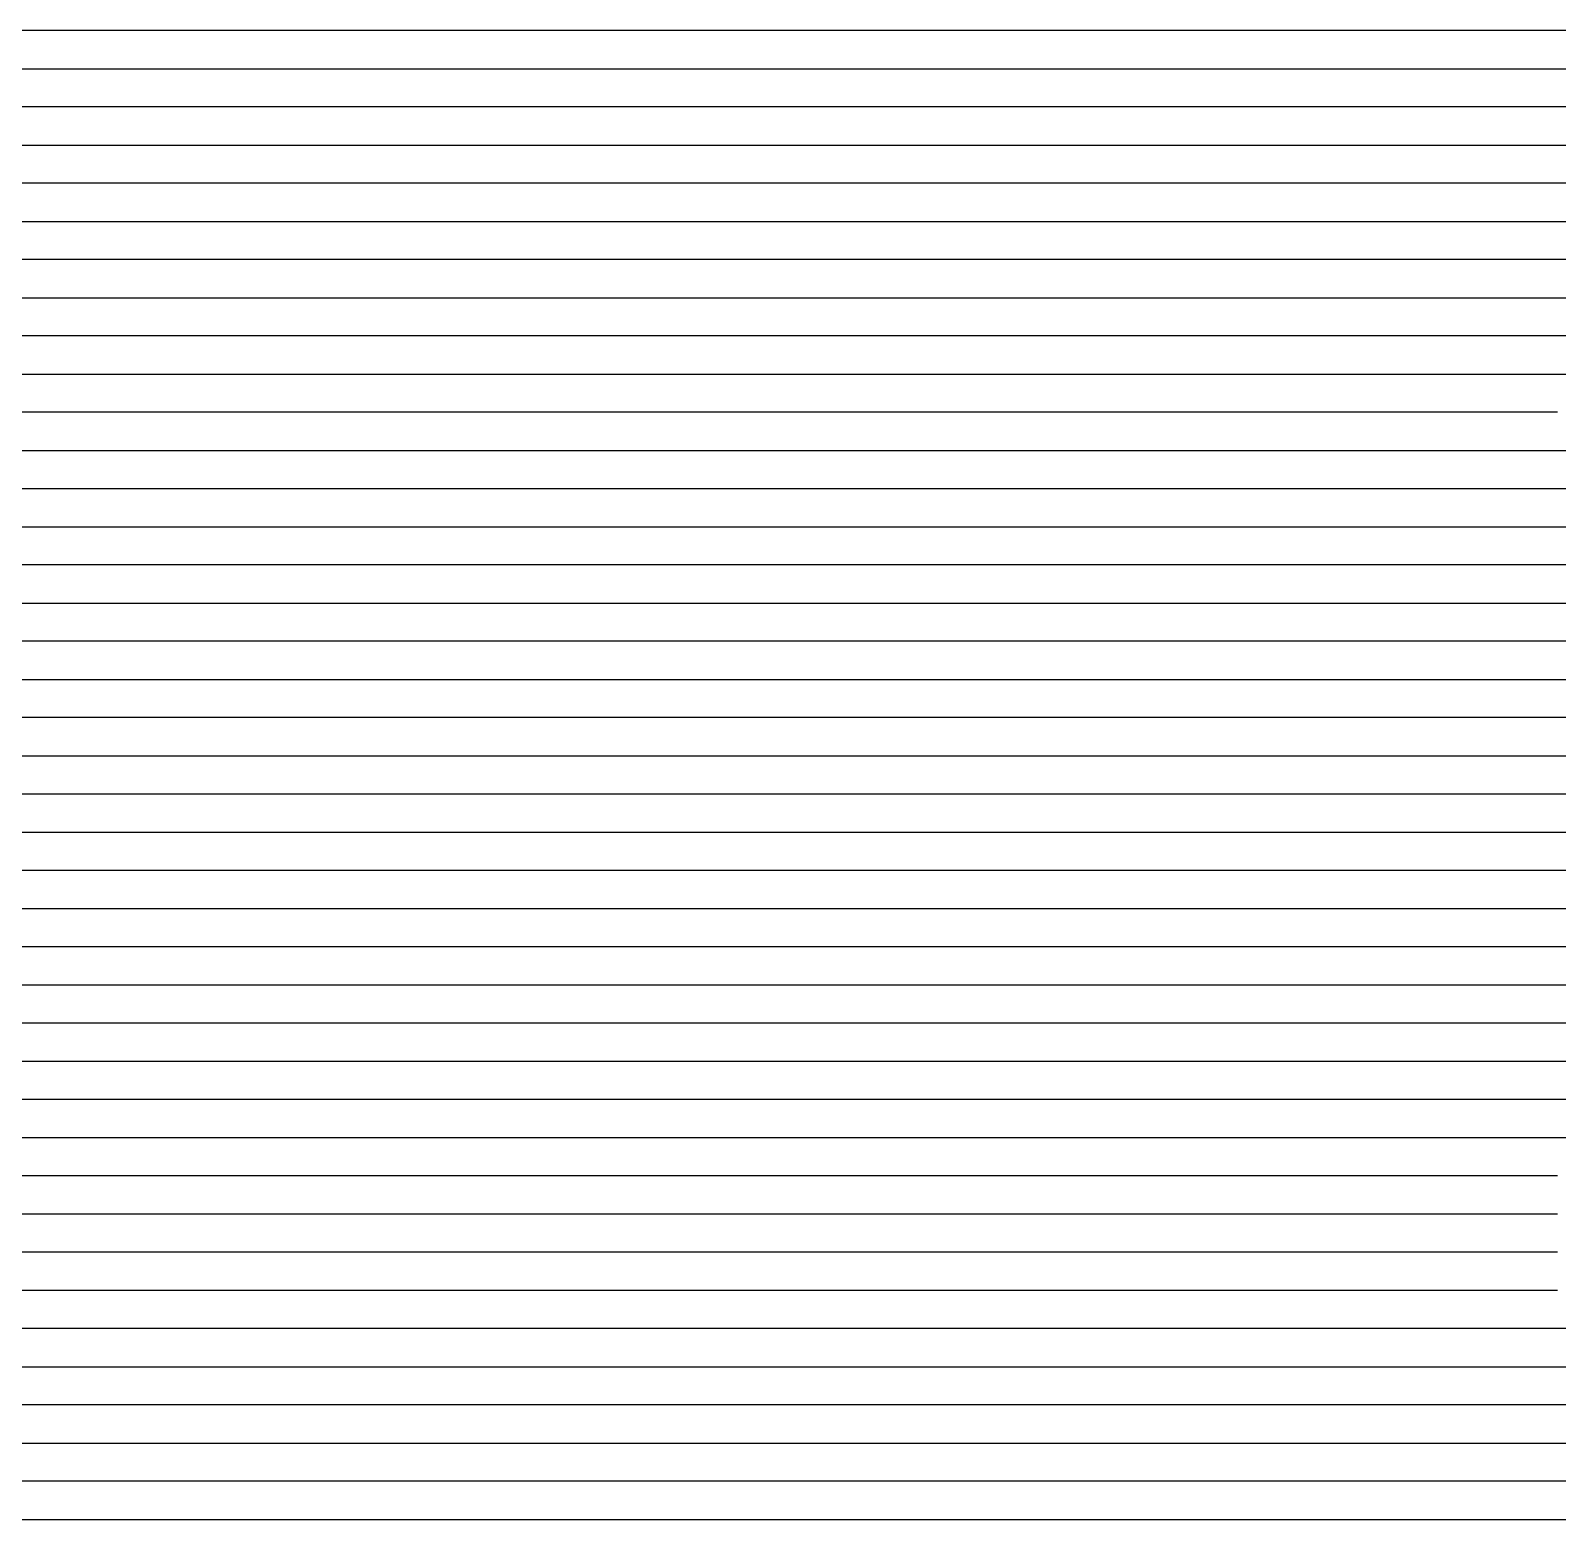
# Model space of a CAD drawing. Extents: x 0 to 80, y 0 to 80.
# Drawn here: x 40 to 60, y 0 to 19.5 of the extents above; entities that cross this region are included whole.
import ezdxf

# ---------------------------------------------------------------- set-up
doc = ezdxf.new("R2010")
doc.units = 0
doc.layers.add('FEED', color=7, linetype='CONTINUOUS')

msp = doc.modelspace()

# ---------------------------------------------------------------- linework, layer by layer
at = {"layer": 'FEED'}
for points in [[(61.279, 19.5, -5.16), (59.36, 19.5, -5.16), (59.04, 19.5, -5.208), (58.72, 19.5, -5.272), (58.24, 19.5, -5.08), (57.92, 19.5, -4.984), (57.76, 19.5, -4.952), (56.96, 19.5, -4.936), (56.32, 19.5, -4.936), (56, 19.5, -4.968), (55.68, 19.5, -5.048), (55.2, 19.5, -5.256), (54.72, 19.5, -5.032), (53.92, 19.5, -4.824), (53.44, 19.5, -4.792), (52.32, 19.5, -4.792), (52, 19.5, -4.824), (51.52, 19.5, -4.92), (51.2, 19.5, -5), (50.72, 19.5, -5.192), (50.24, 19.5, -5.496), (49.76, 19.5, -5.864), (49.6, 19.5, -5.928), (49.12, 19.5, -5.928), (48.48, 19.5, -6.024), (48.32, 19.5, -6.056), (48, 19.5, -6.2), (47.52, 19.5, -6.568), (47.36, 19.5, -6.744), (47.2, 19.5, -7.064), (47.04, 19.5, -7.704), (46.88, 19.5, -8.584), (46.72, 19.5, -8.712), (46.08, 19.5, -8.52), (45.76, 19.5, -8.44), (45.44, 19.5, -8.36), (44, 19.5, -8.056), (43.68, 19.5, -8.008), (43.52, 19.5, -7.976), (42.72, 19.5, -7.864), (42.24, 19.5, -7.816), (41.92, 19.5, -7.768), (41.6, 19.5, -7.752), (41.28, 19.5, -7.72), (40.48, 19.5, -7.688), (37.92, 19.5, -7.688)], [(38.72, 19, -7.752), (40, 19, -7.752), (40.32, 19, -7.768), (40.64, 19, -7.768), (41.44, 19, -7.816), (42.4, 19, -7.896), (42.72, 19, -7.944), (43.2, 19, -8.008), (43.84, 19, -8.12), (44.32, 19, -8.2), (44.96, 19, -8.328), (45.28, 19, -8.408), (45.92, 19, -8.568), (46.08, 19, -8.616), (46.4, 19, -8.696), (46.56, 19, -8.744), (46.72, 19, -8.696), (46.88, 19, -7.848), (47.04, 19, -7.208), (47.2, 19, -6.888), (47.36, 19, -6.712), (47.68, 19, -6.44), (47.84, 19, -6.328), (48, 19, -6.248), (48.32, 19, -6.152), (48.8, 19, -6.056), (49.12, 19, -6.04), (49.6, 19, -6.04), (49.76, 19, -5.944), (50.24, 19, -5.576), (50.4, 19, -5.464), (50.88, 19, -5.224), (51.52, 19, -5.032), (52, 19, -4.936), (52.32, 19, -4.92), (53.6, 19, -4.92), (53.92, 19, -4.952), (54.24, 19, -5.032), (54.88, 19, -5.272), (55.04, 19, -5.352), (55.2, 19, -5.384), (55.52, 19, -5.384), (55.84, 19, -5.352), (56.16, 19, -5.304), (57.6, 19, -5.304), (57.92, 19, -5.352), (58.24, 19, -5.416), (58.4, 19, -5.416), (58.72, 19, -5.304), (59.04, 19, -5.224), (59.36, 19, -5.192), (60.159, 19, -5.176)], [(60.959, 18.5, -5.224), (59.52, 18.5, -5.224), (59.2, 18.5, -5.256), (58.72, 18.5, -5.336), (58.24, 18.5, -5.496), (58.08, 18.5, -5.528), (57.44, 18.5, -5.448), (56.16, 18.5, -5.432), (54.88, 18.5, -5.432), (54.72, 18.5, -5.416), (54.24, 18.5, -5.208), (53.92, 18.5, -5.112), (53.6, 18.5, -5.064), (52.16, 18.5, -5.064), (51.84, 18.5, -5.096), (51.52, 18.5, -5.16), (50.88, 18.5, -5.352), (50.56, 18.5, -5.496), (50.08, 18.5, -5.8), (49.6, 18.5, -6.152), (49.12, 18.5, -6.152), (48.8, 18.5, -6.168), (48.16, 18.5, -6.28), (47.84, 18.5, -6.376), (47.68, 18.5, -6.456), (47.52, 18.5, -6.568), (47.2, 18.5, -6.872), (47.04, 18.5, -7.048), (46.88, 18.5, -7.352), (46.72, 18.5, -7.928), (46.56, 18.5, -8.76), (46.4, 18.5, -8.792), (45.44, 18.5, -8.536), (45.12, 18.5, -8.472), (44.8, 18.5, -8.392), (43.68, 18.5, -8.168), (42.56, 18.5, -8.008), (41.44, 18.5, -7.896), (41.12, 18.5, -7.88), (40.8, 18.5, -7.864), (40.64, 18.5, -7.864), (40.32, 18.5, -7.848), (38.08, 18.5, -7.848)], [(38.4, 18, -7.944), (40.32, 18, -7.944), (41.44, 18, -8.008), (42.72, 18, -8.136), (43.04, 18, -8.184), (43.36, 18, -8.232), (43.52, 18, -8.264), (43.84, 18, -8.312), (44.64, 18, -8.456), (44.96, 18, -8.536), (45.6, 18, -8.68), (45.92, 18, -8.776), (46.24, 18, -8.856), (46.4, 18, -8.904), (46.72, 18, -7.608), (46.88, 18, -7.256), (47.04, 18, -7.048), (47.36, 18, -6.712), (47.52, 18, -6.6), (47.84, 18, -6.456), (48.32, 18, -6.344), (48.96, 18, -6.28), (49.6, 18, -6.28), (50.24, 18, -5.816), (50.56, 18, -5.64), (51.04, 18, -5.448), (51.36, 18, -5.352), (52, 18, -5.24), (52.64, 18, -5.224), (53.12, 18, -5.224), (53.6, 18, -5.272), (53.92, 18, -5.336), (54.24, 18, -5.432), (54.4, 18, -5.496), (54.72, 18, -5.48), (55.04, 18, -5.448), (55.84, 18, -5.432), (56.8, 18, -5.432), (57.44, 18, -5.464), (58.08, 18, -5.576), (58.4, 18, -5.496), (58.72, 18, -5.4), (59.52, 18, -5.304), (60.799, 18, -5.304)], [(60.639, 17.5, -5.4), (59.52, 17.5, -5.4), (59.2, 17.5, -5.448), (59.04, 17.5, -5.448), (58.56, 17.5, -5.544), (58.24, 17.5, -5.64), (58.08, 17.5, -5.64), (57.92, 17.5, -5.592), (57.6, 17.5, -5.544), (57.28, 17.5, -5.496), (56.64, 17.5, -5.464), (55.52, 17.5, -5.464), (54.72, 17.5, -5.528), (54.24, 17.5, -5.624), (54.08, 17.5, -5.624), (53.6, 17.5, -5.48), (53.28, 17.5, -5.432), (52, 17.5, -5.432), (51.68, 17.5, -5.48), (51.2, 17.5, -5.576), (50.72, 17.5, -5.752), (50.56, 17.5, -5.816), (50.08, 17.5, -6.104), (49.76, 17.5, -6.344), (49.28, 17.5, -6.36), (49.12, 17.5, -6.36), (48.32, 17.5, -6.44), (47.84, 17.5, -6.536), (47.52, 17.5, -6.648), (47.36, 17.5, -6.744), (47.2, 17.5, -6.872), (46.88, 17.5, -7.24), (46.72, 17.5, -7.464), (46.56, 17.5, -7.88), (46.4, 17.5, -8.616), (46.24, 17.5, -8.968), (45.92, 17.5, -8.888), (44.96, 17.5, -8.648), (44.64, 17.5, -8.584), (44.32, 17.5, -8.504), (44, 17.5, -8.456), (43.52, 17.5, -8.36), (43.2, 17.5, -8.328), (42.56, 17.5, -8.232), (41.28, 17.5, -8.104), (40.96, 17.5, -8.088), (40.32, 17.5, -8.056), (38.08, 17.5, -8.056)], [(38.56, 17, -8.168), (40.16, 17, -8.168), (40.48, 17, -8.184), (40.96, 17, -8.2), (41.28, 17, -8.232), (41.6, 17, -8.248), (42.24, 17, -8.312), (42.56, 17, -8.36), (42.88, 17, -8.392), (43.68, 17, -8.52), (44.64, 17, -8.696), (44.96, 17, -8.776), (45.12, 17, -8.808), (45.92, 17, -9.016), (46.08, 17, -9.064), (46.24, 17, -9.064), (46.4, 17, -8.28), (46.56, 17, -7.736), (46.72, 17, -7.448), (47.04, 17, -7.048), (47.2, 17, -6.904), (47.36, 17, -6.808), (47.84, 17, -6.632), (48.48, 17, -6.504), (49.12, 17, -6.44), (49.92, 17, -6.44), (50.4, 17, -6.136), (50.88, 17, -5.896), (51.36, 17, -5.752), (51.84, 17, -5.656), (52.16, 17, -5.64), (52.96, 17, -5.64), (53.28, 17, -5.672), (53.6, 17, -5.752), (53.76, 17, -5.8), (53.92, 17, -5.8), (54.24, 17, -5.72), (54.56, 17, -5.64), (55.52, 17, -5.528), (56.8, 17, -5.528), (57.28, 17, -5.576), (57.6, 17, -5.624), (58.24, 17, -5.784), (58.56, 17, -5.672), (58.72, 17, -5.624), (59.52, 17, -5.528), (60.479, 17, -5.528)], [(60.479, 16.5, -5.688), (59.36, 16.5, -5.688), (59.04, 16.5, -5.736), (58.72, 16.5, -5.816), (58.4, 16.5, -5.928), (58.24, 16.5, -5.976), (57.92, 16.5, -5.864), (57.6, 16.5, -5.784), (57.28, 16.5, -5.704), (56.64, 16.5, -5.624), (55.52, 16.5, -5.624), (55.2, 16.5, -5.64), (54.08, 16.5, -5.832), (53.44, 16.5, -5.992), (53.12, 16.5, -5.928), (52.8, 16.5, -5.912), (52, 16.5, -5.912), (51.68, 16.5, -5.944), (51.36, 16.5, -6.024), (51.04, 16.5, -6.136), (50.4, 16.5, -6.504), (50.08, 16.5, -6.52), (49.28, 16.5, -6.52), (48.96, 16.5, -6.536), (48.32, 16.5, -6.648), (47.84, 16.5, -6.76), (47.36, 16.5, -6.92), (47.04, 16.5, -7.096), (46.88, 16.5, -7.24), (46.72, 16.5, -7.448), (46.56, 16.5, -7.72), (46.4, 16.5, -8.088), (46.24, 16.5, -8.76), (46.08, 16.5, -9.24), (45.6, 16.5, -9.096), (44.48, 16.5, -8.824), (43.36, 16.5, -8.6), (42.56, 16.5, -8.488), (41.44, 16.5, -8.36), (41.12, 16.5, -8.344), (40.96, 16.5, -8.328), (39.84, 16.5, -8.296)], [(39.68, 16, -8.424), (40, 16, -8.44), (40.32, 16, -8.44), (41.12, 16, -8.488), (41.44, 16, -8.52), (41.76, 16, -8.536), (42.08, 16, -8.584), (42.4, 16, -8.616), (42.72, 16, -8.664), (43.36, 16, -8.76), (43.52, 16, -8.792), (43.84, 16, -8.84), (44.48, 16, -8.968), (44.8, 16, -9.048), (45.76, 16, -9.288), (45.92, 16, -9.336), (46.08, 16, -9.288), (46.24, 16, -8.52), (46.4, 16, -8.008), (46.72, 16, -7.448), (46.88, 16, -7.288), (47.04, 16, -7.16), (47.36, 16, -7), (48, 16, -6.792), (48.64, 16, -6.664), (49.28, 16, -6.6), (50.4, 16, -6.6), (50.72, 16, -6.616), (51.2, 16, -6.472), (51.36, 16, -6.392), (51.68, 16, -6.296), (52, 16, -6.264), (52.64, 16, -6.264), (52.8, 16, -6.248), (53.12, 16, -6.136), (53.6, 16, -5.992), (54.08, 16, -5.896), (54.4, 16, -5.848), (54.72, 16, -5.8), (55.36, 16, -5.736), (56.48, 16, -5.736), (56.8, 16, -5.768), (57.6, 16, -5.912), (57.76, 16, -5.96), (58.08, 16, -6.04), (58.4, 16, -6.12), (58.88, 16, -5.976), (59.2, 16, -5.912), (59.52, 16, -5.88), (60.319, 16, -5.88)], [(60.639, 15.5, -6.184), (59.84, 15.5, -6.168), (59.2, 15.5, -6.168), (58.88, 15.5, -6.2), (58.56, 15.5, -6.28), (58.4, 15.5, -6.264), (58.08, 15.5, -6.152), (57.6, 15.5, -6.024), (56.96, 15.5, -5.896), (56.64, 15.5, -5.864), (54.88, 15.5, -5.864), (54.4, 15.5, -5.912), (53.6, 15.5, -6.04), (52.48, 15.5, -6.36), (51.68, 15.5, -6.552), (51.04, 15.5, -6.632), (50.08, 15.5, -6.648), (49.44, 15.5, -6.648), (48.64, 15.5, -6.728), (48.32, 15.5, -6.792), (47.68, 15.5, -6.984), (47.36, 15.5, -7.096), (47.04, 15.5, -7.256), (46.72, 15.5, -7.496), (46.56, 15.5, -7.72), (46.4, 15.5, -8.008), (46.24, 15.5, -8.424), (46.08, 15.5, -9.096), (45.92, 15.5, -9.48), (44.96, 15.5, -9.224), (44.48, 15.5, -9.128), (44.16, 15.5, -9.048), (43.04, 15.5, -8.856), (41.92, 15.5, -8.712), (41.76, 15.5, -8.712), (41.28, 15.5, -8.664), (40.48, 15.5, -8.632), (39.36, 15.5, -8.616)], [(38.4, 15, -8.776), (40.32, 15, -8.776), (40.64, 15, -8.792), (41.12, 15, -8.808), (41.44, 15, -8.84), (41.76, 15, -8.856), (42.4, 15, -8.92), (42.72, 15, -8.968), (43.2, 15, -9.032), (43.52, 15, -9.096), (43.84, 15, -9.144), (44.48, 15, -9.272), (44.8, 15, -9.352), (45.44, 15, -9.512), (45.76, 15, -9.608), (45.92, 15, -9.64), (46.24, 15, -8.392), (46.4, 15, -8.008), (46.56, 15, -7.736), (46.72, 15, -7.56), (47.04, 15, -7.352), (47.52, 15, -7.128), (48.32, 15, -6.872), (48.8, 15, -6.76), (49.44, 15, -6.68), (50.56, 15, -6.664), (50.72, 15, -6.664), (51.52, 15, -6.584), (52.48, 15, -6.392), (52.8, 15, -6.312), (53.6, 15, -6.12), (54.24, 15, -6.008), (54.88, 15, -5.944), (56.32, 15, -5.944), (56.8, 15, -5.976), (57.28, 15, -6.056), (57.6, 15, -6.136), (57.92, 15, -6.216), (58.4, 15, -6.36), (58.72, 15, -6.488), (59.04, 15, -6.456), (60.479, 15, -6.456)], [(60, 14.5, -6.792), (59.36, 14.5, -6.792), (59.2, 14.5, -6.76), (58.4, 14.5, -6.472), (57.92, 14.5, -6.328), (57.12, 14.5, -6.136), (56.48, 14.5, -6.056), (54.72, 14.5, -6.056), (54.24, 14.5, -6.104), (52.32, 14.5, -6.488), (52, 14.5, -6.536), (51.52, 14.5, -6.616), (50.88, 14.5, -6.68), (50.08, 14.5, -6.68), (49.28, 14.5, -6.744), (49.12, 14.5, -6.776), (48.8, 14.5, -6.824), (48.16, 14.5, -6.984), (47.52, 14.5, -7.224), (47.04, 14.5, -7.448), (46.72, 14.5, -7.656), (46.56, 14.5, -7.8), (46.4, 14.5, -8.008), (46.24, 14.5, -8.392), (46.08, 14.5, -8.968), (45.92, 14.5, -9.768), (45.76, 14.5, -9.768), (44.96, 14.5, -9.56), (44.8, 14.5, -9.528), (44.48, 14.5, -9.448), (43.36, 14.5, -9.224), (42.24, 14.5, -9.08), (41.28, 14.5, -8.984), (40.48, 14.5, -8.952), (40, 14.5, -8.952), (39.68, 14.5, -8.936)], [(38.4, 14, -9.128), (40.32, 14, -9.128), (41.44, 14, -9.192), (42.4, 14, -9.288), (43.2, 14, -9.416), (44.48, 14, -9.656), (45.6, 14, -9.928), (45.76, 14, -9.976), (45.92, 14, -9.672), (46.08, 14, -8.968), (46.24, 14, -8.392), (46.4, 14, -8.072), (46.56, 14, -7.88), (46.88, 14, -7.64), (47.36, 14, -7.4), (47.84, 14, -7.192), (48.48, 14, -6.984), (49.28, 14, -6.824), (49.92, 14, -6.76), (51.04, 14, -6.728), (51.84, 14, -6.648), (53.28, 14, -6.424), (53.92, 14, -6.312), (54.56, 14, -6.216), (55.04, 14, -6.184), (56.16, 14, -6.184), (56.8, 14, -6.248), (57.6, 14, -6.392), (58.24, 14, -6.552), (59.04, 14, -6.776), (59.36, 14, -6.888), (60.159, 14, -7.128)], [(60.319, 13.5, -7.192), (59.84, 13.5, -7.096), (59.04, 13.5, -6.872), (58.08, 13.5, -6.648), (57.6, 13.5, -6.552), (57.28, 13.5, -6.504), (56.96, 13.5, -6.44), (56.16, 13.5, -6.36), (54.88, 13.5, -6.36), (54.24, 13.5, -6.424), (52.96, 13.5, -6.616), (52.8, 13.5, -6.632), (52.48, 13.5, -6.68), (52, 13.5, -6.744), (51.68, 13.5, -6.76), (51.04, 13.5, -6.824), (50.08, 13.5, -6.856), (49.28, 13.5, -6.936), (48.64, 13.5, -7.064), (48.16, 13.5, -7.208), (47.68, 13.5, -7.384), (46.88, 13.5, -7.768), (46.56, 13.5, -8.008), (46.4, 13.5, -8.168), (46.24, 13.5, -8.456), (46.08, 13.5, -8.968), (45.92, 13.5, -9.672), (45.76, 13.5, -10.168), (44.8, 13.5, -9.928), (43.52, 13.5, -9.656), (43.2, 13.5, -9.608), (43.04, 13.5, -9.576), (42.24, 13.5, -9.464), (41.28, 13.5, -9.368), (40.96, 13.5, -9.352), (40.48, 13.5, -9.32), (39.84, 13.5, -9.32)], [(38.4, 13.001, -9.512), (40.32, 13.001, -9.512), (40.64, 13.001, -9.528), (40.96, 13.001, -9.544), (41.12, 13.001, -9.56), (41.44, 13.001, -9.576), (42.24, 13.001, -9.656), (42.56, 13.001, -9.704), (42.88, 13.001, -9.752), (43.04, 13.001, -9.784), (43.36, 13.001, -9.832), (44.64, 13.001, -10.088), (44.96, 13.001, -10.168), (45.28, 13.001, -10.248), (45.44, 13.001, -10.296), (45.76, 13.001, -10.376), (46.08, 13.001, -8.968), (46.24, 13.001, -8.52), (46.4, 13.001, -8.296), (46.56, 13.001, -8.136), (46.88, 13.001, -7.928), (47.52, 13.001, -7.624), (48.16, 13.001, -7.368), (48.64, 13.001, -7.224), (48.96, 13.001, -7.144), (49.6, 13.001, -7.048), (50.08, 13.001, -7), (50.88, 13.001, -6.968), (51.04, 13.001, -6.952), (51.36, 13.001, -6.936), (52.64, 13.001, -6.824), (53.44, 13.001, -6.744), (53.76, 13.001, -6.696), (54.08, 13.001, -6.664), (54.4, 13.001, -6.616), (54.88, 13.001, -6.568), (56.16, 13.001, -6.568), (56.96, 13.001, -6.632), (57.12, 13.001, -6.664), (57.44, 13.001, -6.696), (57.76, 13.001, -6.76), (58.08, 13.001, -6.808), (59.04, 13.001, -6.984), (59.36, 13.001, -7.064), (59.52, 13.001, -7.08), (60.159, 13.001, -7.208)], [(60.479, 12.501, -7.336), (59.52, 12.501, -7.208), (59.2, 12.501, -7.144), (58.88, 12.501, -7.096), (58.24, 12.501, -6.984), (57.92, 12.501, -6.952), (57.6, 12.501, -6.904), (56.32, 12.501, -6.824), (54.88, 12.501, -6.824), (52.32, 12.501, -7.08), (51.68, 12.501, -7.112), (51.2, 12.501, -7.144), (50.4, 12.501, -7.176), (49.76, 12.501, -7.208), (49.28, 12.501, -7.272), (48.64, 12.501, -7.448), (47.68, 12.501, -7.816), (47.04, 12.501, -8.056), (46.72, 12.501, -8.216), (46.56, 12.501, -8.328), (46.4, 12.501, -8.472), (46.24, 12.501, -8.68), (46.08, 12.501, -9.064), (45.92, 12.501, -9.768), (45.76, 12.501, -10.584), (45.6, 12.501, -10.568), (45.12, 12.501, -10.424), (44.32, 12.501, -10.232), (43.04, 12.501, -9.976), (41.92, 12.501, -9.832), (41.28, 12.501, -9.768), (40.96, 12.501, -9.752), (40.48, 12.501, -9.72), (39.84, 12.501, -9.72)], [(38.72, 12.001, -9.928), (40, 12.001, -9.928), (40.32, 12.001, -9.944), (40.64, 12.001, -9.96), (40.8, 12.001, -9.976), (41.12, 12.001, -9.992), (42.24, 12.001, -10.104), (43.04, 12.001, -10.232), (43.84, 12.001, -10.376), (44.16, 12.001, -10.456), (44.8, 12.001, -10.6), (45.6, 12.001, -10.824), (45.76, 12.001, -10.872), (46.08, 12.001, -9.368), (46.24, 12.001, -8.92), (46.4, 12.001, -8.68), (46.56, 12.001, -8.536), (46.88, 12.001, -8.328), (47.52, 12.001, -8.056), (48, 12.001, -7.88), (48.64, 12.001, -7.688), (49.44, 12.001, -7.496), (50.08, 12.001, -7.416), (51.04, 12.001, -7.4), (52.16, 12.001, -7.352), (52.8, 12.001, -7.32), (53.28, 12.001, -7.272), (53.6, 12.001, -7.256), (55.04, 12.001, -7.112), (55.36, 12.001, -7.112), (55.68, 12.001, -7.096), (56.64, 12.001, -7.096), (56.96, 12.001, -7.112), (57.28, 12.001, -7.112), (58.4, 12.001, -7.192), (59.2, 12.001, -7.272), (59.52, 12.001, -7.32), (60.479, 12.001, -7.416)], [(60.159, 11.501, -7.512), (59.52, 11.501, -7.48), (59.2, 11.501, -7.464), (59.04, 11.501, -7.464), (58.72, 11.501, -7.448), (56.48, 11.501, -7.448), (55.04, 11.501, -7.544), (54.4, 11.501, -7.608), (53.28, 11.501, -7.608), (52.48, 11.501, -7.672), (51.68, 11.501, -7.784), (51.36, 11.501, -7.768), (49.92, 11.501, -7.768), (49.28, 11.501, -7.816), (48.8, 11.501, -7.896), (48.48, 11.501, -7.944), (47.84, 11.501, -8.136), (46.88, 11.501, -8.52), (46.56, 11.501, -8.728), (46.4, 11.501, -8.888), (46.24, 11.501, -9.144), (46.08, 11.501, -9.672), (45.92, 11.501, -10.52), (45.76, 11.501, -11.112), (45.12, 11.501, -10.92), (44.32, 11.501, -10.728), (43.36, 11.501, -10.536), (43.04, 11.501, -10.488), (42.72, 11.501, -10.44), (41.44, 11.501, -10.296), (41.12, 11.501, -10.28), (40.96, 11.501, -10.264), (40.16, 11.501, -10.248), (37.92, 11.501, -10.248)], [(38.56, 11.001, -10.488), (40.32, 11.001, -10.488), (40.64, 11.001, -10.504), (41.12, 11.001, -10.52), (41.76, 11.001, -10.584), (41.92, 11.001, -10.584), (42.24, 11.001, -10.632), (42.56, 11.001, -10.664), (43.36, 11.001, -10.792), (44.48, 11.001, -11.016), (44.8, 11.001, -11.096), (45.12, 11.001, -11.176), (45.44, 11.001, -11.272), (45.76, 11.001, -11.352), (45.92, 11.001, -10.792), (46.08, 11.001, -9.912), (46.24, 11.001, -9.352), (46.4, 11.001, -9.08), (46.56, 11.001, -8.92), (46.88, 11.001, -8.712), (47.52, 11.001, -8.456), (48.16, 11.001, -8.264), (48.64, 11.001, -8.168), (48.96, 11.001, -8.12), (49.76, 11.001, -8.088), (50.56, 11.001, -8.088), (51.04, 11.001, -7.912), (51.68, 11.001, -7.752), (52.32, 11.001, -7.64), (52.96, 11.001, -7.608), (55.04, 11.001, -7.608), (55.84, 11.001, -7.672), (56.48, 11.001, -7.752), (56.96, 11.001, -7.704), (57.76, 11.001, -7.672), (59.84, 11.001, -7.672), (60.159, 11.001, -7.688)], [(60.319, 10.501, -7.896), (58.4, 10.501, -7.896), (57.6, 10.501, -7.944), (57.28, 10.501, -7.96), (56.96, 10.501, -7.848), (56.32, 10.501, -7.704), (55.84, 10.501, -7.64), (55.52, 10.501, -7.624), (55.2, 10.501, -7.608), (52.64, 10.501, -7.608), (52.32, 10.501, -7.64), (51.52, 10.501, -7.784), (50.88, 10.501, -7.96), (50.24, 10.501, -8.216), (49.92, 10.501, -8.376), (49.76, 10.501, -8.408), (48.96, 10.501, -8.408), (48.48, 10.501, -8.44), (47.84, 10.501, -8.568), (47.36, 10.501, -8.712), (46.88, 10.501, -8.92), (46.56, 10.501, -9.128), (46.4, 10.501, -9.32), (46.24, 10.501, -9.656), (46.08, 10.501, -10.344), (45.92, 10.501, -11.272), (45.76, 10.501, -11.624), (45.28, 10.501, -11.48), (44.96, 10.501, -11.4), (44.64, 10.501, -11.32), (43.36, 10.501, -11.048), (43.04, 10.501, -11), (42.72, 10.501, -10.952), (42.56, 10.501, -10.936), (42.24, 10.501, -10.888), (41.28, 10.501, -10.792), (40.96, 10.501, -10.776), (40.64, 10.501, -10.76), (40.48, 10.501, -10.76), (40.16, 10.501, -10.744), (38.24, 10.501, -10.744)], [(38.72, 10.001, -11.016), (40.16, 10.001, -11.016), (40.48, 10.001, -11.032), (40.96, 10.001, -11.048), (42.4, 10.001, -11.192), (43.52, 10.001, -11.384), (44.16, 10.001, -11.512), (44.96, 10.001, -11.72), (45.76, 10.001, -11.96), (45.92, 10.001, -11.8), (46.08, 10.001, -10.84), (46.24, 10.001, -10.024), (46.4, 10.001, -9.592), (46.56, 10.001, -9.368), (46.72, 10.001, -9.224), (46.88, 10.001, -9.128), (47.2, 10.001, -8.984), (47.52, 10.001, -8.904), (48.32, 10.001, -8.728), (48.64, 10.001, -8.696), (49.28, 10.001, -8.696), (49.44, 10.001, -8.68), (49.92, 10.001, -8.376), (50.4, 10.001, -8.152), (50.88, 10.001, -7.96), (51.2, 10.001, -7.864), (52, 10.001, -7.688), (52.16, 10.001, -7.672), (52.48, 10.001, -7.624), (53.12, 10.001, -7.608), (55.36, 10.001, -7.608), (55.68, 10.001, -7.64), (56, 10.001, -7.656), (56.8, 10.001, -7.8), (57.28, 10.001, -7.944), (57.92, 10.001, -8.2), (58.24, 10.001, -8.184), (58.56, 10.001, -8.152), (59.36, 10.001, -8.136), (60.159, 10.001, -8.136)], [(60.319, 9.501, -8.408), (59.04, 9.501, -8.408), (58.56, 9.501, -8.456), (58.4, 9.501, -8.424), (57.92, 9.501, -8.2), (57.44, 9.501, -8.008), (57.12, 9.501, -7.896), (56.48, 9.501, -7.752), (55.68, 9.501, -7.64), (54.88, 9.501, -7.608), (52.8, 9.501, -7.608), (52.16, 9.501, -7.672), (51.68, 9.501, -7.752), (51.36, 9.501, -7.832), (51.04, 9.501, -7.912), (50.24, 9.501, -8.216), (49.76, 9.501, -8.472), (49.28, 9.501, -8.792), (49.12, 9.501, -8.92), (48.96, 9.501, -8.952), (48.48, 9.501, -8.952), (48.16, 9.501, -8.984), (47.52, 9.501, -9.112), (47.2, 9.501, -9.208), (46.88, 9.501, -9.368), (46.72, 9.501, -9.48), (46.56, 9.501, -9.64), (46.4, 9.501, -9.96), (46.24, 9.501, -10.616), (46.08, 9.501, -11.608), (45.92, 9.501, -12.296), (44.8, 9.501, -11.96), (44, 9.501, -11.768), (43.04, 9.501, -11.576), (42.24, 9.501, -11.464), (41.28, 9.501, -11.352), (40.8, 9.501, -11.336), (40.16, 9.501, -11.304), (38.24, 9.501, -11.304)], [(38.56, 9.001, -11.592), (40.16, 9.001, -11.592), (41.28, 9.001, -11.656), (42.24, 9.001, -11.752), (43.04, 9.001, -11.88), (44.16, 9.001, -12.104), (44.96, 9.001, -12.312), (45.92, 9.001, -12.6), (46.08, 9.001, -12.456), (46.24, 9.001, -11.432), (46.4, 9.001, -10.536), (46.56, 9.001, -10.008), (46.72, 9.001, -9.752), (46.88, 9.001, -9.608), (47.2, 9.001, -9.432), (47.36, 9.001, -9.368), (47.68, 9.001, -9.304), (47.84, 9.001, -9.256), (48.32, 9.001, -9.208), (48.8, 9.001, -9.208), (49.44, 9.001, -8.728), (49.76, 9.001, -8.52), (50.4, 9.001, -8.2), (50.88, 9.001, -8.024), (51.36, 9.001, -7.88), (52.16, 9.001, -7.72), (52.48, 9.001, -7.688), (52.64, 9.001, -7.656), (52.96, 9.001, -7.64), (53.28, 9.001, -7.624), (54.72, 9.001, -7.624), (55.52, 9.001, -7.672), (56.16, 9.001, -7.736), (56.64, 9.001, -7.832), (57.44, 9.001, -8.056), (58.24, 9.001, -8.36), (58.72, 9.001, -8.616), (58.88, 9.001, -8.712), (59.2, 9.001, -8.696), (60.479, 9.001, -8.696)], [(60.319, 8.501, -8.968), (59.2, 8.501, -8.968), (59.04, 8.501, -8.936), (58.72, 8.501, -8.728), (58.08, 8.501, -8.408), (57.6, 8.501, -8.216), (56.96, 8.501, -8.024), (56.16, 8.501, -7.848), (55.52, 8.501, -7.736), (54.56, 8.501, -7.688), (53.28, 8.501, -7.688), (52.64, 8.501, -7.752), (51.84, 8.501, -7.912), (51.04, 8.501, -8.136), (50.4, 8.501, -8.376), (50.08, 8.501, -8.52), (49.6, 8.501, -8.792), (48.96, 8.501, -9.288), (48.8, 8.501, -9.432), (48.16, 8.501, -9.432), (47.84, 8.501, -9.48), (47.52, 8.501, -9.592), (47.2, 8.501, -9.768), (47.04, 8.501, -9.848), (46.88, 8.501, -9.992), (46.72, 8.501, -10.28), (46.56, 8.501, -10.84), (46.24, 8.501, -12.888), (46.08, 8.501, -12.968), (45.6, 8.501, -12.824), (45.44, 8.501, -12.76), (45.12, 8.501, -12.68), (44.64, 8.501, -12.536), (43.52, 8.501, -12.28), (42.4, 8.501, -12.088), (41.92, 8.501, -12.04), (41.6, 8.501, -11.992), (40.64, 8.501, -11.928), (40, 8.501, -11.912), (38.24, 8.501, -11.912)], [(38.88, 8.001, -12.232), (40, 8.001, -12.232), (40.32, 8.001, -12.248), (40.8, 8.001, -12.264), (42.08, 8.001, -12.392), (42.88, 8.001, -12.52), (43.84, 8.001, -12.712), (44.16, 8.001, -12.792), (44.48, 8.001, -12.872), (44.8, 8.001, -12.968), (45.12, 8.001, -13.048), (46.24, 8.001, -13.416), (46.4, 8.001, -13.048), (46.56, 8.001, -11.896), (46.72, 8.001, -10.952), (46.88, 8.001, -10.424), (47.04, 8.001, -10.168), (47.2, 8.001, -10.024), (47.68, 8.001, -9.768), (48, 8.001, -9.704), (48.16, 8.001, -9.656), (48.48, 8.001, -9.64), (48.8, 8.001, -9.64), (49.44, 8.001, -9.112), (49.76, 8.001, -8.904), (50.4, 8.001, -8.568), (51.04, 8.001, -8.296), (51.68, 8.001, -8.104), (52.32, 8.001, -7.96), (52.64, 8.001, -7.912), (52.96, 8.001, -7.864), (53.44, 8.001, -7.816), (54.88, 8.001, -7.816), (55.52, 8.001, -7.864), (56, 8.001, -7.944), (56.32, 8.001, -7.992), (56.96, 8.001, -8.152), (57.92, 8.001, -8.472), (58.56, 8.001, -8.776), (59.04, 8.001, -9.096), (59.2, 8.001, -9.224), (60.319, 8.001, -9.224)], [(60.639, 7.501, -9.576), (59.52, 7.501, -9.576), (59.36, 7.501, -9.56), (58.88, 7.501, -9.176), (58.4, 7.501, -8.888), (57.76, 7.501, -8.6), (57.12, 7.501, -8.36), (56.8, 7.501, -8.264), (56, 7.501, -8.104), (55.52, 7.501, -8.056), (53.28, 7.501, -8.056), (52.96, 7.501, -8.088), (52.8, 7.501, -8.088), (52, 7.501, -8.232), (51.2, 7.501, -8.456), (50.72, 7.501, -8.648), (50.08, 7.501, -8.984), (49.44, 7.501, -9.4), (48.96, 7.501, -9.784), (48.8, 7.501, -9.896), (48.16, 7.501, -9.896), (48, 7.501, -9.912), (47.68, 7.501, -10.024), (47.36, 7.501, -10.2), (47.2, 7.501, -10.328), (47.04, 7.501, -10.584), (46.88, 7.501, -11.112), (46.72, 7.501, -12.056), (46.56, 7.501, -13.256), (46.4, 7.501, -13.832), (45.6, 7.501, -13.576), (44.8, 7.501, -13.336), (44, 7.501, -13.144), (43.04, 7.501, -12.952), (42.72, 7.501, -12.904), (42.4, 7.501, -12.856), (41.92, 7.501, -12.808), (41.76, 7.501, -12.776), (41.44, 7.501, -12.76), (41.12, 7.501, -12.728), (40.32, 7.501, -12.696), (38.08, 7.501, -12.696)], [(38.56, 7.001, -13.048), (40.16, 7.001, -13.048), (40.48, 7.001, -13.064), (40.96, 7.001, -13.08), (41.76, 7.001, -13.144), (42.24, 7.001, -13.192), (43.04, 7.001, -13.32), (43.68, 7.001, -13.432), (44, 7.001, -13.512), (44.32, 7.001, -13.576), (45.12, 7.001, -13.8), (45.92, 7.001, -14.04), (46.56, 7.001, -14.264), (46.72, 7.001, -13.496), (46.88, 7.001, -12.264), (47.04, 7.001, -11.304), (47.2, 7.001, -10.776), (47.36, 7.001, -10.504), (47.52, 7.001, -10.36), (47.84, 7.001, -10.184), (48, 7.001, -10.12), (48.32, 7.001, -10.072), (48.8, 7.001, -10.072), (48.96, 7.001, -10.056), (49.12, 7.001, -9.992), (49.28, 7.001, -9.896), (49.92, 7.001, -9.4), (50.4, 7.001, -9.096), (50.88, 7.001, -8.856), (51.2, 7.001, -8.728), (52, 7.001, -8.488), (52.64, 7.001, -8.36), (53.28, 7.001, -8.296), (54.08, 7.001, -8.28), (55.52, 7.001, -8.28), (56, 7.001, -8.328), (56.8, 7.001, -8.488), (57.28, 7.001, -8.632), (57.6, 7.001, -8.744), (58.08, 7.001, -8.968), (58.72, 7.001, -9.336), (59.2, 7.001, -9.688), (59.36, 7.001, -9.816), (60.319, 7.001, -9.816)], [(60.479, 6.501, -10.072), (59.68, 6.501, -10.056), (59.36, 6.501, -10.056), (59.2, 6.501, -10.008), (58.56, 6.501, -9.544), (58.08, 6.501, -9.256), (57.6, 6.501, -9.032), (57.12, 6.501, -8.856), (56.48, 6.501, -8.696), (55.84, 6.501, -8.584), (55.2, 6.501, -8.552), (53.92, 6.501, -8.552), (53.12, 6.501, -8.6), (52.64, 6.501, -8.68), (52.32, 6.501, -8.728), (51.52, 6.501, -8.952), (51.04, 6.501, -9.128), (50.72, 6.501, -9.272), (50.4, 6.501, -9.448), (49.76, 6.501, -9.896), (49.6, 6.501, -10.024), (49.44, 6.501, -10.12), (49.28, 6.501, -10.184), (49.12, 6.501, -10.216), (48.64, 6.501, -10.216), (48.32, 6.501, -10.248), (48, 6.501, -10.36), (47.68, 6.501, -10.568), (47.52, 6.501, -10.728), (47.36, 6.501, -11.032), (47.2, 6.501, -11.64), (47.04, 6.501, -12.664), (46.88, 6.501, -13.912), (46.72, 6.501, -14.712), (46.08, 6.501, -14.488), (44.64, 6.501, -14.04), (43.52, 6.501, -13.784), (42.4, 6.501, -13.592), (41.12, 6.501, -13.464), (40.32, 6.501, -13.432), (38.08, 6.501, -13.432)], [(38.72, 6.001, -13.816), (40, 6.001, -13.816), (40.32, 6.001, -13.832), (40.8, 6.001, -13.848), (41.12, 6.001, -13.88), (41.44, 6.001, -13.896), (42.4, 6.001, -14.008), (43.36, 6.001, -14.184), (43.84, 6.001, -14.28), (44.64, 6.001, -14.488), (45.76, 6.001, -14.824), (46.24, 6.001, -14.984), (46.72, 6.001, -15.128), (46.88, 6.001, -15.192), (47.04, 6.001, -14.616), (47.36, 6.001, -12.28), (47.52, 6.001, -11.496), (47.68, 6.001, -11.048), (47.84, 6.001, -10.824), (48, 6.001, -10.68), (48.32, 6.001, -10.504), (48.8, 6.001, -10.392), (49.12, 6.001, -10.36), (49.6, 6.001, -10.36), (49.76, 6.001, -10.312), (50.24, 6.001, -10.04), (50.56, 6.001, -9.848), (51.2, 6.001, -9.528), (51.68, 6.001, -9.336), (52.16, 6.001, -9.176), (52.96, 6.001, -9), (53.76, 6.001, -8.904), (54.72, 6.001, -8.888), (55.2, 6.001, -8.888), (55.68, 6.001, -8.92), (56.48, 6.001, -9.064), (57.12, 6.001, -9.256), (57.76, 6.001, -9.512), (58.08, 6.001, -9.656), (58.4, 6.001, -9.832), (59.04, 6.001, -10.264), (59.36, 6.001, -10.28), (60.159, 6.001, -10.28)], [(60.159, 5.501, -10.536), (59.84, 5.501, -10.488), (58.72, 5.501, -10.472), (58.4, 5.501, -10.312), (57.92, 5.501, -10.04), (57.28, 5.501, -9.736), (56.8, 5.501, -9.56), (56.16, 5.501, -9.4), (55.52, 5.501, -9.304), (54.24, 5.501, -9.288), (53.6, 5.501, -9.32), (52.96, 5.501, -9.416), (52.48, 5.501, -9.544), (52.16, 5.501, -9.624), (51.36, 5.501, -9.928), (50.56, 5.501, -10.344), (50.24, 5.501, -10.456), (50.08, 5.501, -10.488), (49.76, 5.501, -10.488), (49.12, 5.501, -10.536), (48.64, 5.501, -10.648), (48.48, 5.501, -10.712), (48.32, 5.501, -10.808), (48.16, 5.501, -10.952), (48, 5.501, -11.16), (47.84, 5.501, -11.544), (47.68, 5.501, -12.232), (47.52, 5.501, -13.256), (47.36, 5.501, -14.488), (47.2, 5.501, -15.528), (47.04, 5.501, -15.592), (46.24, 5.501, -15.336), (45.76, 5.501, -15.192), (45.44, 5.501, -15.112), (44.16, 5.501, -14.776), (43.52, 5.501, -14.632), (42.88, 5.501, -14.504), (42.56, 5.501, -14.456), (42.24, 5.501, -14.408), (41.12, 5.501, -14.28), (40.8, 5.501, -14.264), (40.48, 5.501, -14.248), (40.32, 5.501, -14.248), (40, 5.501, -14.232), (38.24, 5.501, -14.232)], [(39.84, 5.001, -14.648), (40.16, 5.001, -14.664), (40.64, 5.001, -14.68), (41.44, 5.001, -14.744), (42.08, 5.001, -14.808), (42.88, 5.001, -14.936), (44.16, 5.001, -15.176), (44.64, 5.001, -15.272), (44.96, 5.001, -15.352), (45.28, 5.001, -15.432), (46.72, 5.001, -15.848), (47.36, 5.001, -16.072), (47.52, 5.001, -15.64), (47.84, 5.001, -13.336), (48, 5.001, -12.36), (48.16, 5.001, -11.704), (48.32, 5.001, -11.336), (48.48, 5.001, -11.112), (48.64, 5.001, -10.968), (48.8, 5.001, -10.872), (49.12, 5.001, -10.76), (49.6, 5.001, -10.664), (49.92, 5.001, -10.632), (50.56, 5.001, -10.632), (50.88, 5.001, -10.6), (51.36, 5.001, -10.456), (51.84, 5.001, -10.264), (52.64, 5.001, -9.992), (53.28, 5.001, -9.848), (53.92, 5.001, -9.768), (55.36, 5.001, -9.768), (55.84, 5.001, -9.816), (56.32, 5.001, -9.912), (56.64, 5.001, -9.992), (57.28, 5.001, -10.232), (57.76, 5.001, -10.472), (58.24, 5.001, -10.648), (59.2, 5.001, -10.664), (59.68, 5.001, -10.712), (60.159, 5.001, -10.872)], [(60, 4.501, -11.336), (59.84, 4.501, -11.16), (59.52, 4.501, -10.984), (59.2, 4.501, -10.888), (58.72, 4.501, -10.84), (57.76, 4.501, -10.84), (57.28, 4.501, -10.744), (56.64, 4.501, -10.552), (55.84, 4.501, -10.376), (55.68, 4.501, -10.36), (55.52, 4.501, -10.328), (54.72, 4.501, -10.312), (54.24, 4.501, -10.312), (53.76, 4.501, -10.344), (53.44, 4.501, -10.392), (53.12, 4.501, -10.44), (52.32, 4.501, -10.632), (51.68, 4.501, -10.728), (50.88, 4.501, -10.744), (50.08, 4.501, -10.792), (49.6, 4.501, -10.888), (49.28, 4.501, -11.032), (49.12, 4.501, -11.144), (48.96, 4.501, -11.32), (48.8, 4.501, -11.592), (48.64, 4.501, -12.008), (48.48, 4.501, -12.616), (48.32, 4.501, -13.496), (48, 4.501, -15.608), (47.84, 4.501, -16.456), (47.68, 4.501, -16.584), (47.36, 4.501, -16.456), (46.56, 4.501, -16.184), (45.28, 4.501, -15.8), (44.16, 4.501, -15.544), (43.52, 4.501, -15.416), (42.4, 4.501, -15.256), (41.12, 4.501, -15.128), (40.32, 4.501, -15.096), (39.2, 4.501, -15.08)], [(38.4, 4.001, -15.48), (40.32, 4.001, -15.48), (41.12, 4.001, -15.528), (42.4, 4.001, -15.656), (43.2, 4.001, -15.784), (43.52, 4.001, -15.848), (43.84, 4.001, -15.896), (44.48, 4.001, -16.04), (44.8, 4.001, -16.12), (44.96, 4.001, -16.168), (45.28, 4.001, -16.248), (45.6, 4.001, -16.344), (45.92, 4.001, -16.424), (46.24, 4.001, -16.536), (46.56, 4.001, -16.632), (46.88, 4.001, -16.76), (47.2, 4.001, -16.872), (47.84, 4.001, -17.128), (48, 4.001, -17.144), (48.16, 4.001, -16.808), (48.32, 4.001, -16.232), (48.48, 4.001, -15.4), (48.8, 4.001, -13.448), (48.96, 4.001, -12.616), (49.12, 4.001, -12.04), (49.28, 4.001, -11.672), (49.44, 4.001, -11.448), (49.6, 4.001, -11.304), (49.76, 4.001, -11.208), (50.24, 4.001, -11.032), (50.72, 4.001, -10.936), (51.36, 4.001, -10.872), (52.16, 4.001, -10.856), (52.96, 4.001, -10.856), (53.28, 4.001, -10.872), (54.24, 4.001, -10.856), (55.04, 4.001, -10.856), (55.84, 4.001, -10.904), (56.16, 4.001, -10.936), (56.48, 4.001, -10.952), (56.96, 4.001, -10.984), (57.44, 4.001, -10.984), (58.24, 4.001, -11.032), (58.72, 4.001, -11.144), (59.2, 4.001, -11.368), (59.36, 4.001, -11.496), (59.52, 4.001, -11.704), (59.68, 4.001, -12.024), (59.84, 4.001, -12.52), (60, 4.001, -13.192)], [(60, 3.501, -16.248), (59.84, 3.501, -15.56), (59.52, 3.501, -13.928), (59.36, 3.501, -13.192), (59.2, 3.501, -12.6), (59.04, 3.501, -12.168), (58.88, 3.501, -11.88), (58.72, 3.501, -11.672), (58.56, 3.501, -11.544), (58.4, 3.501, -11.448), (58.08, 3.501, -11.336), (57.6, 3.501, -11.224), (56.8, 3.501, -11.144), (55.68, 3.501, -11.112), (54.4, 3.501, -11.064), (52, 3.501, -11.064), (51.2, 3.501, -11.128), (50.88, 3.501, -11.176), (50.4, 3.501, -11.32), (50.24, 3.501, -11.4), (50.08, 3.501, -11.512), (49.92, 3.501, -11.656), (49.76, 3.501, -11.88), (49.6, 3.501, -12.232), (49.44, 3.501, -12.792), (49.28, 3.501, -13.544), (48.96, 3.501, -15.432), (48.8, 3.501, -16.232), (48.64, 3.501, -16.808), (48.48, 3.501, -17.144), (48.32, 3.501, -17.304), (48.16, 3.501, -17.352), (47.84, 3.501, -17.368), (47.52, 3.501, -17.352), (47.04, 3.501, -17.24), (46.08, 3.501, -16.92), (45.44, 3.501, -16.744), (45.12, 3.501, -16.68), (44.48, 3.501, -16.52), (44.16, 3.501, -16.456), (44, 3.501, -16.408), (43.68, 3.501, -16.36), (43.36, 3.501, -16.296), (42.56, 3.501, -16.184), (41.76, 3.501, -16.088), (41.44, 3.501, -16.072), (41.12, 3.501, -16.04), (40, 3.501, -16.008), (38.24, 3.501, -16.008)], [(37.92, 3.001, -16.44), (40.48, 3.001, -16.44), (40.8, 3.001, -16.456), (41.12, 3.001, -16.472), (41.28, 3.001, -16.488), (41.6, 3.001, -16.504), (42.4, 3.001, -16.584), (42.72, 3.001, -16.632), (43.04, 3.001, -16.68), (43.2, 3.001, -16.712), (43.52, 3.001, -16.76), (43.84, 3.001, -16.824), (44.16, 3.001, -16.872), (44.96, 3.001, -17.064), (45.44, 3.001, -17.16), (45.76, 3.001, -17.24), (46.24, 3.001, -17.336), (46.56, 3.001, -17.368), (48.48, 3.001, -17.368), (48.64, 3.001, -17.352), (48.8, 3.001, -17.304), (48.96, 3.001, -17.16), (49.12, 3.001, -16.856), (49.28, 3.001, -16.376), (49.44, 3.001, -15.704), (49.92, 3.001, -13.272), (50.08, 3.001, -12.664), (50.24, 3.001, -12.248), (50.4, 3.001, -11.96), (50.56, 3.001, -11.784), (50.72, 3.001, -11.656), (51.2, 3.001, -11.448), (51.36, 3.001, -11.416), (51.52, 3.001, -11.368), (52.16, 3.001, -11.288), (52.96, 3.001, -11.272), (53.44, 3.001, -11.256), (54.4, 3.001, -11.256), (54.72, 3.001, -11.272), (55.52, 3.001, -11.288), (56.16, 3.001, -11.32), (56.8, 3.001, -11.384), (57.28, 3.001, -11.48), (57.6, 3.001, -11.592), (57.92, 3.001, -11.768), (58.08, 3.001, -11.928), (58.24, 3.001, -12.136), (58.4, 3.001, -12.44), (58.56, 3.001, -12.872), (58.72, 3.001, -13.448), (59.2, 3.001, -15.656), (59.36, 3.001, -16.28), (59.52, 3.001, -16.744), (59.68, 3.001, -17.064), (59.84, 3.001, -17.24), (60, 3.001, -17.336)], [(79.839, 2.501, -17.368), (59.52, 2.501, -17.368), (59.36, 2.501, -17.336), (59.2, 2.501, -17.272), (59.04, 2.501, -17.112), (58.88, 2.501, -16.856), (58.72, 2.501, -16.472), (58.56, 2.501, -15.976), (58.08, 2.501, -14.088), (57.92, 2.501, -13.528), (57.76, 2.501, -13.064), (57.6, 2.501, -12.68), (57.44, 2.501, -12.392), (57.28, 2.501, -12.184), (57.12, 2.501, -12.024), (56.96, 2.501, -11.912), (56.64, 2.501, -11.784), (56.32, 2.501, -11.704), (55.68, 2.501, -11.624), (55.52, 2.501, -11.624), (55.2, 2.501, -11.592), (54.56, 2.501, -11.592), (54.24, 2.501, -11.576), (53.28, 2.501, -11.576), (52.48, 2.501, -11.64), (52, 2.501, -11.704), (51.68, 2.501, -11.816), (51.52, 2.501, -11.896), (51.36, 2.501, -12.008), (51.2, 2.501, -12.168), (51.04, 2.501, -12.376), (50.88, 2.501, -12.68), (50.72, 2.501, -13.08), (50.56, 2.501, -13.576), (50.24, 2.501, -14.904), (49.92, 2.501, -16.216), (49.76, 2.501, -16.712), (49.6, 2.501, -17.048), (49.44, 2.501, -17.24), (49.28, 2.501, -17.336), (49.12, 2.501, -17.368), (44.96, 2.501, -17.368), (44.32, 2.501, -17.304), (44, 2.501, -17.256), (43.04, 2.501, -17.128), (42.72, 2.501, -17.08), (41.44, 2.501, -16.936), (40.16, 2.501, -16.872), (38.88, 2.501, -16.856)], [(39.84, 2.001, -17.256), (40.64, 2.001, -17.304), (40.96, 2.001, -17.304), (41.6, 2.001, -17.336), (42.08, 2.001, -17.352), (42.4, 2.001, -17.368), (49.76, 2.001, -17.368), (50.08, 2.001, -17.32), (50.24, 2.001, -17.24), (50.4, 2.001, -17.096), (50.56, 2.001, -16.904), (50.72, 2.001, -16.616), (50.88, 2.001, -16.232), (51.2, 2.001, -15.24), (51.52, 2.001, -14.168), (51.68, 2.001, -13.72), (51.84, 2.001, -13.368), (52, 2.001, -13.096), (52.16, 2.001, -12.888), (52.32, 2.001, -12.728), (52.64, 2.001, -12.52), (53.12, 2.001, -12.344), (53.44, 2.001, -12.296), (54.72, 2.001, -12.296), (55.2, 2.001, -12.344), (55.52, 2.001, -12.456), (55.84, 2.001, -12.584), (56, 2.001, -12.68), (56.16, 2.001, -12.808), (56.32, 2.001, -12.984), (56.64, 2.001, -13.464), (56.8, 2.001, -13.8), (56.96, 2.001, -14.216), (57.44, 2.001, -15.768), (57.6, 2.001, -16.232), (57.76, 2.001, -16.6), (57.92, 2.001, -16.904), (58.08, 2.001, -17.096), (58.24, 2.001, -17.224), (58.4, 2.001, -17.304), (58.56, 2.001, -17.352), (58.88, 2.001, -17.368), (79.999, 2.001, -17.368)], [(79.839, 1.501, -17.368), (57.76, 1.501, -17.368), (57.6, 1.501, -17.352), (57.28, 1.501, -17.24), (57.12, 1.501, -17.144), (56.8, 1.501, -16.84), (56, 1.501, -15.848), (55.36, 1.501, -15.272), (55.2, 1.501, -15.16), (55.04, 1.501, -15.08), (54.72, 1.501, -15.048), (53.6, 1.501, -15.048), (53.28, 1.501, -15.08), (53.12, 1.501, -15.16), (52.96, 1.501, -15.272), (52.48, 1.501, -15.752), (51.52, 1.501, -16.968), (51.2, 1.501, -17.24), (50.88, 1.501, -17.352), (50.4, 1.501, -17.368), (29.44, 1.501, -17.368)], [(28.48, 1.001, -17.368), (49.92, 1.001, -17.368), (52, 1.001, -17.368), (52.8, 1.001, -17.304), (53.28, 1.001, -17.256), (55.04, 1.001, -17.256), (55.84, 1.001, -17.336), (56.16, 1.001, -17.352), (56.48, 1.001, -17.368), (77.439, 1.001, -17.368)], [(0.161, 0, -17.368), (79.999, 0, -17.368), (79.999, 0.126, -17.368), (79.999, 0.501, -17.368), (79.839, 0.501, -17.368), (0.001, 0.501, -17.368)]]:
    msp.add_polyline3d(points, dxfattribs=at)

doc.saveas('drawing.dxf')
